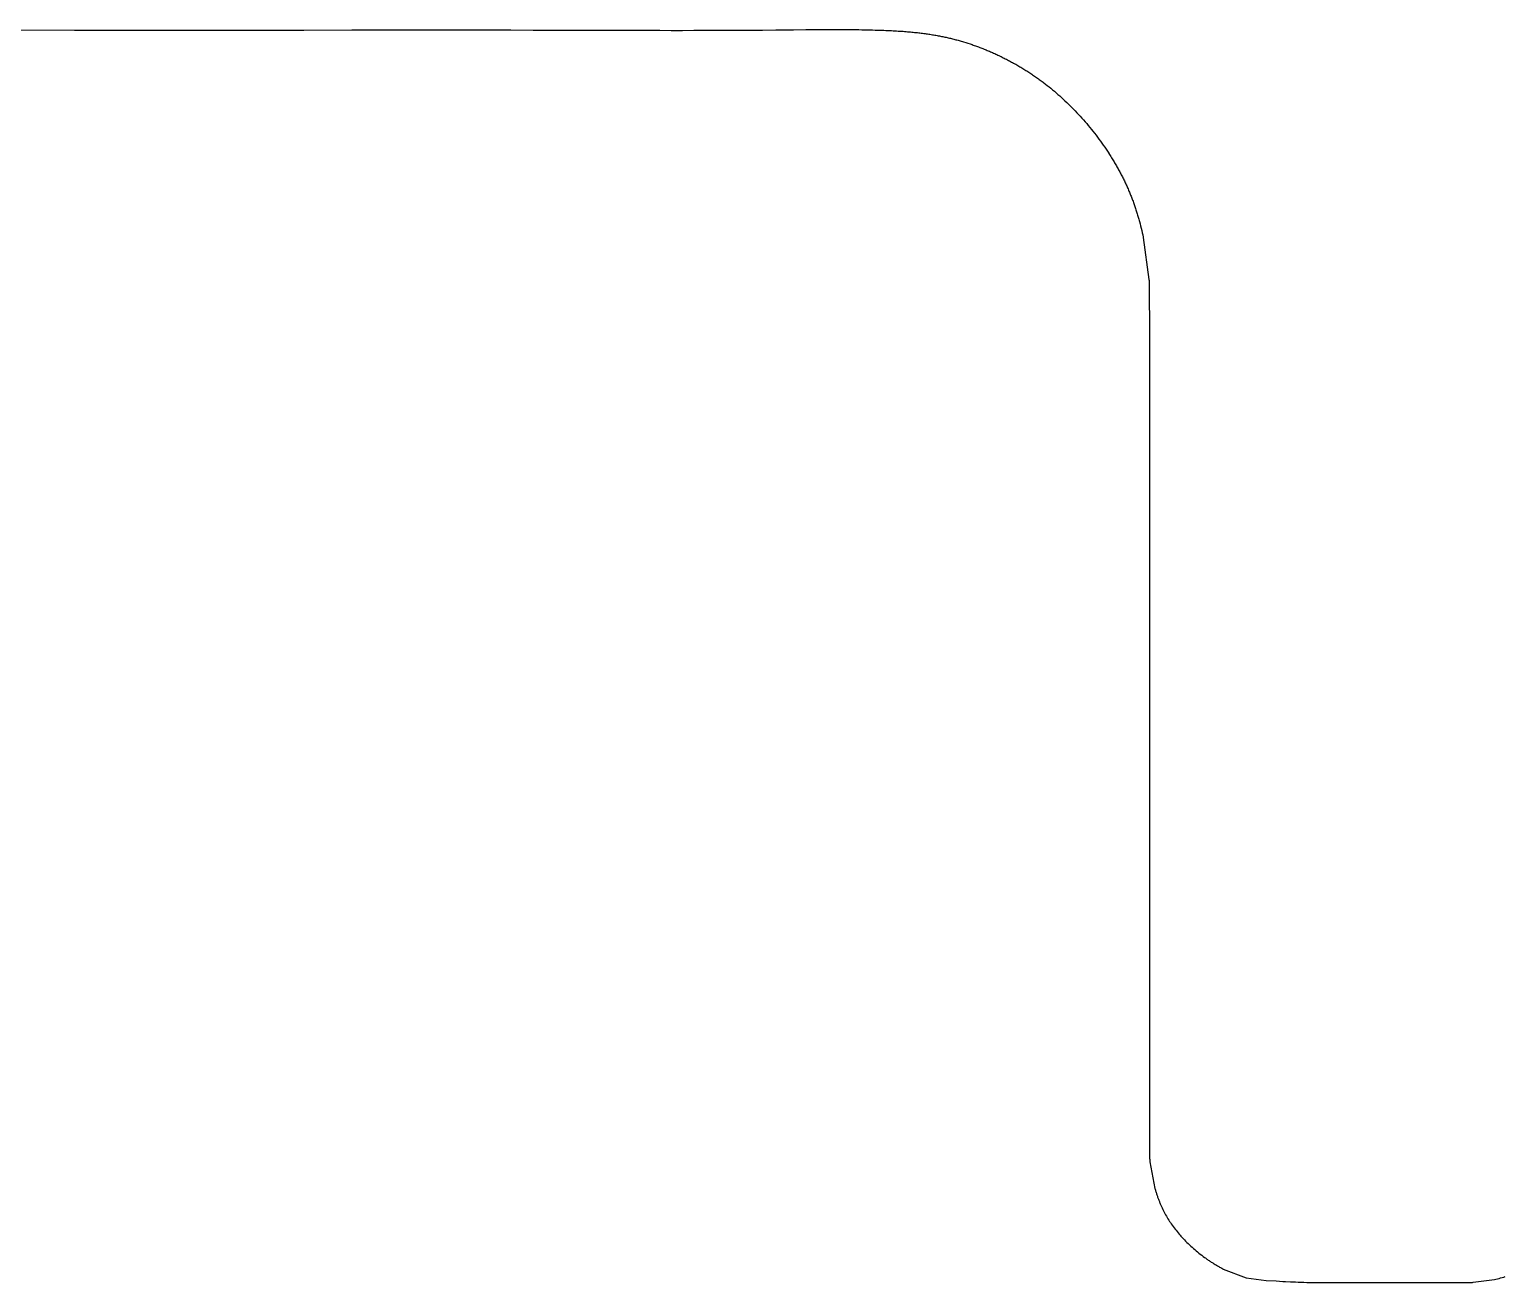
# Model space of a CAD drawing. Header units: millimetres. Extents: x -9 to 276, y -90 to 14.
# Drawn here: x 2.36 to 7.95, y -90.19 to -85.45 of the extents above; entities that cross this region are included whole.
import ezdxf

# ---------------------------------------------------------------- set-up
doc = ezdxf.new("R2010")
doc.units = ezdxf.units.MM
doc.layers.add('BLACK', color=7, linetype='CONTINUOUS')

msp = doc.modelspace()

# ---------------------------------------------------------------- linework, layer by layer
at = {"layer": 'BLACK', "linetype": 'Continuous'}
for p, q in [((2.188882, -85.449948), (2.530618, -85.45)), ((2.530618, -85.45), (2.66434, -85.450032)), ((2.66434, -85.450032), (2.847907, -85.450075)), ((2.847907, -85.450075), (3.031533, -85.450097)), ((3.031533, -85.450097), (3.215276, -85.450079)), ((3.215276, -85.450079), (3.399195, -85.45)), ((3.399195, -85.45), (3.580333, -85.449859)), ((3.580333, -85.449859), (3.752685, -85.449725)), ((3.752685, -85.449725), (3.838799, -85.449678)), ((3.838799, -85.449678), (3.924839, -85.449658)), ((3.924839, -85.449658), (4.010781, -85.449671)), ((4.010781, -85.449671), (4.0966, -85.449727)), ((4.0966, -85.449727), (4.182272, -85.449834)), ((4.182272, -85.449834), (4.267771, -85.45)), ((4.267771, -85.45), (4.360062, -85.450248)), ((4.360062, -85.450248), (4.449482, -85.450527)), ((4.449482, -85.450527), (4.534383, -85.450792)), ((4.534383, -85.450792), (4.619374, -85.451025)), ((4.619374, -85.451025), (4.661933, -85.451121)), ((4.661933, -85.451121), (4.704549, -85.451196)), ((4.704549, -85.451196), (4.747233, -85.451248)), ((4.747233, -85.451248), (4.789997, -85.451272)), ((4.789997, -85.451272), (4.832852, -85.451265)), ((4.832852, -85.451265), (4.875809, -85.451222)), ((4.875809, -85.451222), (4.918881, -85.45114)), ((4.918881, -85.45114), (4.962078, -85.451014)), ((4.962078, -85.451014), (5.005412, -85.450841)), ((5.005412, -85.450841), (5.048894, -85.450617)), ((5.048894, -85.450617), (5.092535, -85.450338)), ((5.092535, -85.450338), (5.136348, -85.45)), ((5.136348, -85.45), (5.186474, -85.449548)), ((5.186474, -85.449548), (5.206101, -85.449362)), ((5.206101, -85.449362), (5.253059, -85.448923)), ((5.253059, -85.448923), (5.299741, -85.448534)), ((5.299741, -85.448534), (5.322917, -85.448374)), ((5.322917, -85.448374), (5.345952, -85.448245)), ((5.345952, -85.448245), (5.36882, -85.448152)), ((5.36882, -85.448152), (5.391498, -85.448103)), ((5.391498, -85.448103), (5.41396, -85.448103)), ((5.41396, -85.448103), (5.436183, -85.448158)), ((5.436183, -85.448158), (5.458142, -85.448275)), ((5.458142, -85.448275), (5.479813, -85.44846)), ((5.479813, -85.44846), (5.490533, -85.44858)), ((5.490533, -85.44858), (5.501172, -85.448719)), ((5.501172, -85.448719), (5.511726, -85.448878)), ((5.511726, -85.448878), (5.522193, -85.449058)), ((5.522193, -85.449058), (5.532569, -85.449259)), ((5.532569, -85.449259), (5.542853, -85.449483)), ((5.542853, -85.449483), (5.55304, -85.449729)), ((5.55304, -85.449729), (5.563127, -85.45)), ((5.563127, -85.45), (5.571651, -85.45025)), ((5.571651, -85.45025), (5.580103, -85.45052)), ((5.580103, -85.45052), (5.588007, -85.450792)), ((5.588007, -85.450792), (5.59585, -85.451083)), ((5.59585, -85.451083), (5.603256, -85.451379)), ((5.603256, -85.451379), (5.610608, -85.451693)), ((5.610608, -85.451693), (5.617602, -85.452012)), ((5.617602, -85.452012), (5.62455, -85.45235)), ((5.62455, -85.45235), (5.631196, -85.452694)), ((5.631196, -85.452694), (5.637802, -85.453056)), ((5.637802, -85.453056), (5.64415, -85.453424)), ((5.64415, -85.453424), (5.650462, -85.453811)), ((5.650462, -85.453811), (5.656552, -85.454205)), ((5.656552, -85.454205), (5.662609, -85.454617)), ((5.662609, -85.454617), (5.668472, -85.455036)), ((5.668472, -85.455036), (5.674306, -85.455473)), ((5.674306, -85.455473), (5.679969, -85.455918)), ((5.679969, -85.455918), (5.685605, -85.456381)), ((5.685605, -85.456381), (5.691089, -85.456853)), ((5.691089, -85.456853), (5.696551, -85.457342)), ((5.696551, -85.457342), (5.701875, -85.45784)), ((5.701875, -85.45784), (5.707179, -85.458356)), ((5.707179, -85.458356), (5.712361, -85.45888)), ((5.712361, -85.45888), (5.717524, -85.459423)), ((5.717524, -85.459423), (5.722577, -85.459975)), ((5.722577, -85.459975), (5.727613, -85.460545)), ((5.727613, -85.460545), (5.732549, -85.461125)), ((5.732549, -85.461125), (5.73747, -85.461723)), ((5.73747, -85.461723), (5.742301, -85.46233)), ((5.742301, -85.46233), (5.747119, -85.462956)), ((5.747119, -85.462956), (5.751854, -85.463592)), ((5.751854, -85.463592), (5.756578, -85.464246)), ((5.756578, -85.464246), (5.761226, -85.46491)), ((5.761226, -85.46491), (5.765865, -85.465594)), ((5.765865, -85.465594), (5.770435, -85.466287)), ((5.770435, -85.466287), (5.774996, -85.467)), ((5.774996, -85.467), (5.779495, -85.467723)), ((5.779495, -85.467723), (5.783985, -85.468466)), ((5.783985, -85.468466), (5.78842, -85.46922)), ((5.78842, -85.46922), (5.792847, -85.469992)), ((5.792847, -85.469992), (5.797223, -85.470777)), ((5.797223, -85.470777), (5.801593, -85.47158)), ((5.801593, -85.47158), (5.805917, -85.472396)), ((5.805917, -85.472396), (5.810235, -85.473231)), ((5.810235, -85.473231), (5.814511, -85.474079)), ((5.814511, -85.474079), (5.818783, -85.474946)), ((5.818783, -85.474946), (5.823017, -85.475826)), ((5.823017, -85.475826), (5.827247, -85.476725)), ((5.827247, -85.476725), (5.831444, -85.477639)), ((5.831444, -85.477639), (5.835637, -85.478572)), ((5.835637, -85.478572), (5.839801, -85.479518)), ((5.839801, -85.479518), (5.843962, -85.480486)), ((5.843962, -85.480486), (5.848096, -85.481467)), ((5.848096, -85.481467), (5.852229, -85.482469)), ((5.852229, -85.482469), (5.856338, -85.483485)), ((5.856338, -85.483485), (5.860447, -85.484523)), ((5.860447, -85.484523), (5.864534, -85.485575)), ((5.864534, -85.485575), (5.868623, -85.486649)), ((5.868623, -85.486649), (5.872693, -85.487738)), ((5.872693, -85.487738), (5.876764, -85.488849)), ((5.876764, -85.488849), (5.88082, -85.489976)), ((5.88082, -85.489976), (5.884878, -85.491125)), ((5.884878, -85.491125), (5.888923, -85.492291)), ((5.888923, -85.492291), (5.892971, -85.493478)), ((5.892971, -85.493478), (5.897874, -85.494945)), ((5.897874, -85.494945), (5.905946, -85.497427)), ((5.905946, -85.497427), (5.914038, -85.499998)), ((5.914038, -85.499998), (5.922147, -85.502659)), ((5.922147, -85.502659), (5.930269, -85.505409)), ((5.930269, -85.505409), (5.934335, -85.506817)), ((5.934335, -85.506817), (5.938403, -85.508247)), ((5.938403, -85.508247), (5.942473, -85.509699)), ((5.942473, -85.509699), (5.946544, -85.511173)), ((5.946544, -85.511173), (5.950617, -85.512669)), ((5.950617, -85.512669), (5.95469, -85.514186)), ((5.95469, -85.514186), (5.958765, -85.515725)), ((5.958765, -85.515725), (5.962839, -85.517285)), ((5.962839, -85.517285), (5.966913, -85.518866)), ((5.966913, -85.518866), (5.970987, -85.520469)), ((5.970987, -85.520469), (5.975059, -85.522093)), ((5.975059, -85.522093), (5.979131, -85.523738)), ((5.979131, -85.523738), (5.9832, -85.525404)), ((5.9832, -85.525404), (5.987268, -85.527091)), ((5.987268, -85.527091), (5.991333, -85.528798)), ((5.991333, -85.528798), (5.995396, -85.530527)), ((5.995396, -85.530527), (5.999455, -85.532275)), ((5.999455, -85.532275), (6.003512, -85.534044)), ((6.003512, -85.534044), (6.007563, -85.535833)), ((6.007563, -85.535833), (6.011613, -85.537642)), ((6.011613, -85.537642), (6.015656, -85.539471)), ((6.015656, -85.539471), (6.019696, -85.54132)), ((6.019696, -85.54132), (6.023729, -85.543188)), ((6.023729, -85.543188), (6.027758, -85.545077)), ((6.027758, -85.545077), (6.03178, -85.546984)), ((6.03178, -85.546984), (6.035798, -85.548911)), ((6.035798, -85.548911), (6.039807, -85.550857)), ((6.039807, -85.550857), (6.043811, -85.552822)), ((6.043811, -85.552822), (6.047806, -85.554805)), ((6.047806, -85.554805), (6.051797, -85.556809)), ((6.051797, -85.556809), (6.055776, -85.558829)), ((6.055776, -85.558829), (6.059751, -85.560869)), ((6.059751, -85.560869), (6.063714, -85.562926)), ((6.063714, -85.562926), (6.067672, -85.565002)), ((6.067672, -85.565002), (6.071617, -85.567095)), ((6.071617, -85.567095), (6.075557, -85.569207)), ((6.075557, -85.569207), (6.079483, -85.571335)), ((6.079483, -85.571335), (6.083403, -85.573483)), ((6.083403, -85.573483), (6.08731, -85.575645)), ((6.08731, -85.575645), (6.091209, -85.577827)), ((6.091209, -85.577827), (6.095094, -85.580024)), ((6.095094, -85.580024), (6.098973, -85.58224)), ((6.098973, -85.58224), (6.102835, -85.58447)), ((6.102835, -85.58447), (6.106691, -85.586719)), ((6.106691, -85.586719), (6.11053, -85.588982)), ((6.11053, -85.588982), (6.114362, -85.591263)), ((6.114362, -85.591263), (6.118177, -85.593558)), ((6.118177, -85.593558), (6.121984, -85.595872)), ((6.121984, -85.595872), (6.125774, -85.598198)), ((6.125774, -85.598198), (6.129555, -85.600543)), ((6.129555, -85.600543), (6.133318, -85.6029)), ((6.133318, -85.6029), (6.137073, -85.605276)), ((6.137073, -85.605276), (6.140808, -85.607663)), ((6.140808, -85.607663), (6.144535, -85.610068)), ((6.144535, -85.610068), (6.148243, -85.612485)), ((6.148243, -85.612485), (6.151941, -85.61492)), ((6.151941, -85.61492), (6.155619, -85.617365)), ((6.155619, -85.617365), (6.159288, -85.619828)), ((6.159288, -85.619828), (6.162936, -85.622302)), ((6.162936, -85.622302), (6.166575, -85.624793)), ((6.166575, -85.624793), (6.170192, -85.627295)), ((6.170192, -85.627295), (6.1738, -85.629813)), ((6.1738, -85.629813), (6.177386, -85.632341)), ((6.177386, -85.632341), (6.180962, -85.634887)), ((6.180962, -85.634887), (6.184515, -85.637441)), ((6.184515, -85.637441), (6.188058, -85.640012)), ((6.188058, -85.640012), (6.191579, -85.642592)), ((6.191579, -85.642592), (6.195089, -85.645189)), ((6.195089, -85.645189), (6.198576, -85.647794)), ((6.198576, -85.647794), (6.202052, -85.650415)), ((6.202052, -85.650415), (6.20763, -85.654676)), ((6.20763, -85.654676), (6.214468, -85.659989)), ((6.214468, -85.659989), (6.221288, -85.66539)), ((6.221288, -85.66539), (6.22809, -85.670878)), ((6.22809, -85.670878), (6.234873, -85.676454)), ((6.234873, -85.676454), (6.241635, -85.682115)), ((6.241635, -85.682115), (6.248374, -85.687862)), ((6.248374, -85.687862), (6.25509, -85.693693)), ((6.25509, -85.693693), (6.26178, -85.699608)), ((6.26178, -85.699608), (6.268444, -85.705606)), ((6.268444, -85.705606), (6.275079, -85.711686)), ((6.275079, -85.711686), (6.281684, -85.717848)), ((6.281684, -85.717848), (6.288259, -85.724088)), ((6.288259, -85.724088), (6.2948, -85.730408)), ((6.2948, -85.730408), (6.301306, -85.736805)), ((6.301306, -85.736805), (6.307776, -85.743279)), ((6.307776, -85.743279), (6.314208, -85.749827)), ((6.314208, -85.749827), (6.3206, -85.756448)), ((6.3206, -85.756448), (6.32695, -85.763142)), ((6.32695, -85.763142), (6.333257, -85.769906)), ((6.333257, -85.769906), (6.339519, -85.776738)), ((6.339519, -85.776738), (6.345735, -85.783638)), ((6.345735, -85.783638), (6.351901, -85.790603)), ((6.351901, -85.790603), (6.358017, -85.797631)), ((6.358017, -85.797631), (6.36408, -85.80472)), ((6.36408, -85.80472), (6.370089, -85.811869)), ((6.370089, -85.811869), (6.376042, -85.819075)), ((6.376042, -85.819075), (6.381937, -85.826336)), ((6.381937, -85.826336), (6.387772, -85.83365)), ((6.387772, -85.83365), (6.393545, -85.841014)), ((6.393545, -85.841014), (6.399254, -85.848427)), ((6.399254, -85.848427), (6.404898, -85.855886)), ((6.404898, -85.855886), (6.410475, -85.863388)), ((6.410475, -85.863388), (6.415982, -85.87093)), ((6.415982, -85.87093), (6.421419, -85.878511)), ((6.421419, -85.878511), (6.426782, -85.886128)), ((6.426782, -85.886128), (6.432071, -85.893777)), ((6.432071, -85.893777), (6.437284, -85.901456)), ((6.437284, -85.901456), (6.439862, -85.905307)), ((6.439862, -85.905307), (6.442419, -85.909163)), ((6.442419, -85.909163), (6.444957, -85.913026)), ((6.444957, -85.913026), (6.447474, -85.916894)), ((6.447474, -85.916894), (6.448229, -85.918061)), ((6.448229, -85.918061), (6.45072, -85.921937)), ((6.45072, -85.921937), (6.453191, -85.925817)), ((6.453191, -85.925817), (6.455626, -85.929679)), ((6.455626, -85.929679), (6.45804, -85.933546)), ((6.45804, -85.933546), (6.46042, -85.937396)), ((6.46042, -85.937396), (6.462779, -85.941251)), ((6.462779, -85.941251), (6.465105, -85.94509)), ((6.465105, -85.94509), (6.467412, -85.948935)), ((6.467412, -85.948935), (6.469686, -85.952766)), ((6.469686, -85.952766), (6.47194, -85.956602)), ((6.47194, -85.956602), (6.474163, -85.960425)), ((6.474163, -85.960425), (6.476367, -85.964254)), ((6.476367, -85.964254), (6.478541, -85.968071)), ((6.478541, -85.968071), (6.480695, -85.971895)), ((6.480695, -85.971895), (6.48282, -85.975708)), ((6.48282, -85.975708), (6.484926, -85.979527)), ((6.484926, -85.979527), (6.487003, -85.983337)), ((6.487003, -85.983337), (6.489062, -85.987154)), ((6.489062, -85.987154), (6.491093, -85.990963)), ((6.491093, -85.990963), (6.493105, -85.994778)), ((6.493105, -85.994778), (6.495091, -85.998587)), ((6.495091, -85.998587), (6.497058, -86.002402)), ((6.497058, -86.002402), (6.499, -86.006212)), ((6.499, -86.006212), (6.500922, -86.010029)), ((6.500922, -86.010029), (6.50282, -86.013841)), ((6.50282, -86.013841), (6.504699, -86.017662)), ((6.504699, -86.017662), (6.506554, -86.021478)), ((6.506554, -86.021478), (6.508391, -86.025302)), ((6.508391, -86.025302), (6.510204, -86.029123)), ((6.510204, -86.029123), (6.511999, -86.032953)), ((6.511999, -86.032953), (6.513771, -86.03678)), ((6.513771, -86.03678), (6.515524, -86.040617)), ((6.515524, -86.040617), (6.517255, -86.044452)), ((6.517255, -86.044452), (6.518969, -86.048297)), ((6.518969, -86.048297), (6.52066, -86.052141)), ((6.52066, -86.052141), (6.522334, -86.055995)), ((6.522334, -86.055995), (6.523986, -86.05985)), ((6.523986, -86.05985), (6.52562, -86.063714)), ((6.52562, -86.063714), (6.527233, -86.06758)), ((6.527233, -86.06758), (6.528829, -86.071456)), ((6.528829, -86.071456), (6.530405, -86.075335)), ((6.530405, -86.075335), (6.531962, -86.079224)), ((6.531962, -86.079224), (6.5335, -86.083117)), ((6.5335, -86.083117), (6.535021, -86.08702)), ((6.535021, -86.08702), (6.536521, -86.090928)), ((6.536521, -86.090928), (6.538005, -86.094847)), ((6.538005, -86.094847), (6.539469, -86.098771)), ((6.539469, -86.098771), (6.540916, -86.102706)), ((6.540916, -86.102706), (6.542344, -86.106648)), ((6.542344, -86.106648), (6.543754, -86.110602)), ((6.543754, -86.110602), (6.545147, -86.114563)), ((6.545147, -86.114563), (6.546521, -86.118535)), ((6.546521, -86.118535), (6.547878, -86.122516)), ((6.547878, -86.122516), (6.549218, -86.126509)), ((6.549218, -86.126509), (6.55054, -86.130511)), ((6.55054, -86.130511), (6.551844, -86.134525)), ((6.551844, -86.134525), (6.553131, -86.13855)), ((6.553131, -86.13855), (6.554401, -86.142587)), ((6.554401, -86.142587), (6.555654, -86.146636)), ((6.555654, -86.146636), (6.556889, -86.150697)), ((6.556889, -86.150697), (6.558107, -86.154771)), ((6.558107, -86.154771), (6.559309, -86.158857)), ((6.559309, -86.158857), (6.560493, -86.162957)), ((6.560493, -86.162957), (6.56166, -86.167071)), ((6.56166, -86.167071), (6.562811, -86.171198)), ((6.562811, -86.171198), (6.563945, -86.175339)), ((6.563945, -86.175339), (6.566162, -86.183666)), ((6.566162, -86.183666), (6.568312, -86.192054)), ((6.568312, -86.192054), (6.570396, -86.200505)), ((6.570396, -86.200505), (6.572414, -86.209021)), ((6.572414, -86.209021), (6.574365, -86.217607)), ((6.574365, -86.217607), (6.576251, -86.226264)), ((6.576251, -86.226264), (6.57807, -86.234995)), ((6.57807, -86.234995), (6.578202, -86.235642)), ((6.578202, -86.235642), (6.599957, -86.39543)), ((6.599957, -86.39543), (6.600164, -86.39884)), ((6.600164, -86.39884), (6.600343, -86.402126)), ((6.600343, -86.402126), (6.600488, -86.405167)), ((6.600488, -86.405167), (6.600611, -86.408173)), ((6.600611, -86.408173), (6.600799, -86.414228)), ((6.600799, -86.414228), (6.600928, -86.420939)), ((6.600928, -86.420939), (6.601008, -86.429297)), ((6.601008, -86.429297), (6.601051, -86.441649)), ((6.601051, -86.441649), (6.601062, -86.449471)), ((6.601062, -86.449471), (6.601074, -86.4578)), ((6.601074, -86.4578), (6.601173, -86.497444)), ((6.601173, -86.497444), (6.601261, -86.526436)), ((6.601261, -86.526436), (6.601447, -86.59089)), ((6.601447, -86.59089), (6.601541, -86.64467)), ((6.601541, -86.64467), (6.601558, -86.695756)), ((6.601558, -86.695756), (6.601512, -86.751447)), ((6.601512, -86.751447), (6.601493, -86.766928)), ((6.601446, -86.808034), (6.601414, -86.88116)), ((6.601493, -86.766928), (6.601446, -86.808034)), ((6.601414, -86.88116), (6.601435, -86.989779)), ((6.601435, -86.989779), (6.601446, -87.025178)), ((6.601446, -87.025178), (6.601468, -87.216447)), ((6.601468, -87.216447), (6.601454, -87.385359)), ((6.601454, -87.385359), (6.601446, -87.459466)), ((6.601446, -87.459466), (6.601435, -87.873081)), ((6.601435, -87.873081), (6.601439, -88.03117)), ((6.601439, -88.03117), (6.601445, -88.328043)), ((6.601445, -88.328043), (6.601443, -88.472819)), ((6.601443, -88.472819), (6.601445, -88.762331)), ((6.601445, -88.762331), (6.601451, -88.861882)), ((6.601451, -88.861882), (6.60146, -89.029785)), ((6.60146, -89.029785), (6.601444, -89.196619)), ((6.601444, -89.196619), (6.601436, -89.231192)), ((6.601436, -89.231192), (6.601421, -89.321615)), ((6.601421, -89.321615), (6.601444, -89.413763)), ((6.601444, -89.413763), (6.601455, -89.430525)), ((6.601455, -89.430525), (6.601477, -89.477668)), ((6.601477, -89.477668), (6.601471, -89.500466)), ((6.601397, -89.542655), (6.601351, -89.562142)), ((6.601444, -89.522335), (6.601397, -89.542655)), ((6.601471, -89.500466), (6.601444, -89.522335)), ((6.601351, -89.562142), (6.601329, -89.582658)), ((6.601329, -89.582658), (6.601352, -89.605235)), ((6.601352, -89.605235), (6.601444, -89.630907)), ((6.601444, -89.630907), (6.601623, -89.661288)), ((6.601623, -89.661288), (6.601883, -89.697356)), ((6.601883, -89.697356), (6.601897, -89.699184)), ((6.601897, -89.699184), (6.601898, -89.699344)), ((6.601898, -89.699344), (6.602001, -89.71082)), ((6.602001, -89.71082), (6.602077, -89.715586)), ((6.602077, -89.715586), (6.602188, -89.719923)), ((6.602188, -89.719923), (6.602348, -89.723996)), ((6.602348, -89.723996), (6.60257, -89.727969)), ((6.60257, -89.727969), (6.602869, -89.732008)), ((6.602869, -89.732008), (6.603258, -89.736278)), ((6.603258, -89.736278), (6.622522, -89.837373)), ((6.622522, -89.837373), (6.62338, -89.840452)), ((6.62338, -89.840452), (6.624254, -89.843513)), ((6.624254, -89.843513), (6.625142, -89.84655)), ((6.625142, -89.84655), (6.626045, -89.849569)), ((6.626045, -89.849569), (6.626962, -89.852566)), ((6.626962, -89.852566), (6.627895, -89.855545)), ((6.627895, -89.855545), (6.628842, -89.858503)), ((6.628842, -89.858503), (6.629805, -89.861443)), ((6.629805, -89.861443), (6.630782, -89.864363)), ((6.630782, -89.864363), (6.631774, -89.867265)), ((6.631774, -89.867265), (6.632781, -89.87015)), ((6.632781, -89.87015), (6.633803, -89.873016)), ((6.633803, -89.873016), (6.63484, -89.875865)), ((6.63484, -89.875865), (6.635892, -89.878697)), ((6.635892, -89.878697), (6.636959, -89.881513)), ((6.636959, -89.881513), (6.638041, -89.884312)), ((6.638041, -89.884312), (6.639138, -89.887095)), ((6.639138, -89.887095), (6.640251, -89.889862)), ((6.640251, -89.889862), (6.641379, -89.892614)), ((6.641379, -89.892614), (6.642522, -89.895351)), ((6.642522, -89.895351), (6.643681, -89.898073)), ((6.643681, -89.898073), (6.644855, -89.90078)), ((6.644855, -89.90078), (6.646046, -89.903474)), ((6.646046, -89.903474), (6.647251, -89.906153)), ((6.647251, -89.906153), (6.64971, -89.911472)), ((6.64971, -89.911472), (6.652233, -89.91674)), ((6.652233, -89.91674), (6.65482, -89.921958)), ((6.65482, -89.921958), (6.657474, -89.92713)), ((6.657474, -89.92713), (6.660195, -89.932258)), ((6.660195, -89.932258), (6.662984, -89.937345)), ((6.662984, -89.937345), (6.665842, -89.942392)), ((6.665842, -89.942392), (6.668771, -89.947402)), ((6.668771, -89.947402), (6.671773, -89.952378)), ((6.671773, -89.952378), (6.674849, -89.957323)), ((6.674849, -89.957323), (6.678, -89.962238)), ((6.678, -89.962238), (6.681229, -89.967126)), ((6.681229, -89.967126), (6.684537, -89.971991)), ((6.684537, -89.971991), (6.687927, -89.976833)), ((6.687927, -89.976833), (6.691401, -89.981657)), ((6.691401, -89.981657), (6.694962, -89.986464)), ((6.694962, -89.986464), (6.698612, -89.991258)), ((6.698612, -89.991258), (6.702354, -89.996041)), ((6.702354, -89.996041), (6.706191, -90.000817)), ((6.706191, -90.000817), (6.710127, -90.005587)), ((6.710127, -90.005587), (6.714165, -90.010356)), ((6.714165, -90.010356), (6.718309, -90.015127)), ((6.718309, -90.015127), (6.720908, -90.01806)), ((6.720908, -90.01806), (6.725231, -90.02284)), ((6.725231, -90.02284), (6.729645, -90.027602)), ((6.729645, -90.027602), (6.734148, -90.032342)), ((6.734148, -90.032342), (6.738738, -90.037057)), ((6.738738, -90.037057), (6.743413, -90.041745)), ((6.743413, -90.041745), (6.74817, -90.046403)), ((6.74817, -90.046403), (6.753008, -90.051028)), ((6.753008, -90.051028), (6.757923, -90.055616)), ((6.757923, -90.055616), (6.762913, -90.060165)), ((6.762913, -90.060165), (6.767976, -90.064672)), ((6.767976, -90.064672), (6.773107, -90.069133)), ((6.773107, -90.069133), (6.778305, -90.073545)), ((6.778305, -90.073545), (6.783565, -90.077906)), ((6.783565, -90.077906), (6.788885, -90.082213)), ((6.788885, -90.082213), (6.794261, -90.086461)), ((6.794261, -90.086461), (6.799689, -90.09065)), ((6.799689, -90.09065), (6.805165, -90.094774)), ((6.805165, -90.094774), (6.810686, -90.098833)), ((6.810686, -90.098833), (6.813463, -90.100836)), ((6.813463, -90.100836), (6.816249, -90.102822)), ((6.816249, -90.102822), (6.819044, -90.10479)), ((6.819044, -90.10479), (6.821848, -90.10674)), ((6.821848, -90.10674), (6.82466, -90.108671)), ((6.82466, -90.108671), (6.827481, -90.110583)), ((6.827481, -90.110583), (6.830307, -90.112476)), ((6.830307, -90.112476), (6.833142, -90.114349)), ((6.833142, -90.114349), (6.835982, -90.116202)), ((6.835982, -90.116202), (6.838829, -90.118036)), ((6.838829, -90.118036), (6.841679, -90.119849)), ((6.841679, -90.119849), (6.844537, -90.121642)), ((6.844537, -90.121642), (6.847396, -90.123412)), ((6.847396, -90.123412), (6.850262, -90.125163)), ((6.850262, -90.125163), (6.853128, -90.126891)), ((6.853128, -90.126891), (6.855999, -90.128599)), ((6.855999, -90.128599), (6.85887, -90.130283)), ((6.85887, -90.130283), (6.861746, -90.131947)), ((6.861746, -90.131947), (6.86462, -90.133586)), ((6.86462, -90.133586), (6.867498, -90.135205)), ((6.867498, -90.135205), (6.870372, -90.136798)), ((6.870372, -90.136798), (6.873251, -90.138372)), ((6.873251, -90.138372), (6.876124, -90.139919)), ((6.876124, -90.139919), (6.879001, -90.141446)), ((6.879001, -90.141446), (6.881486, -90.142746)), ((6.881486, -90.142746), (6.967893, -90.176692)), ((6.967893, -90.176692), (7.043718, -90.18608)), ((7.043718, -90.18608), (7.081137, -90.188087)), ((7.081137, -90.188087), (7.106845, -90.189444)), ((7.106845, -90.189444), (7.116767, -90.189967)), ((7.116767, -90.189967), (7.117427, -90.190002)), ((7.117427, -90.190002), (7.135656, -90.190946)), ((7.135656, -90.190946), (7.145002, -90.1914)), ((7.145002, -90.1914), (7.154622, -90.191829)), ((7.154622, -90.191829), (7.164604, -90.192228)), ((7.164604, -90.192228), (7.175037, -90.192588)), ((7.175037, -90.192588), (7.18601, -90.192901)), ((7.18601, -90.192901), (7.197612, -90.193159)), ((7.197612, -90.193159), (7.210255, -90.193362)), ((7.210255, -90.193362), (7.224933, -90.193518)), ((7.224933, -90.193518), (7.242629, -90.193627)), ((7.242629, -90.193627), (7.265243, -90.19369)), ((7.265243, -90.19369), (7.297644, -90.193706)), ((7.297644, -90.193706), (7.314777, -90.193701)), ((7.314777, -90.193701), (7.327628, -90.193698)), ((7.327628, -90.193698), (7.448028, -90.193712)), ((7.448028, -90.193712), (7.513063, -90.193726)), ((7.513063, -90.193726), (7.56661, -90.19372)), ((7.56661, -90.19372), (7.621635, -90.193726)), ((7.621635, -90.193726), (7.640446, -90.193746)), ((7.640446, -90.193746), (7.680743, -90.193777)), ((7.680743, -90.193777), (7.704048, -90.193767)), ((7.704048, -90.193767), (7.730207, -90.193726)), ((7.730207, -90.193726), (7.765856, -90.19363)), ((7.765856, -90.19363), (7.796844, -90.193548)), ((7.796844, -90.193548), (7.800579, -90.193542)), ((7.800579, -90.193542), (7.809436, -90.193519)), ((7.809436, -90.193519), (7.813055, -90.193495)), ((7.813055, -90.193495), (7.816303, -90.193455)), ((7.816303, -90.193455), (7.819307, -90.193393)), ((7.819307, -90.193393), (7.822193, -90.193302)), ((7.822193, -90.193302), (7.825087, -90.193178)), ((7.825087, -90.193178), (7.828116, -90.193014)), ((7.828116, -90.193014), (7.907984, -90.182243)), ((7.907984, -90.182243), (7.913928, -90.180962)), ((7.913928, -90.180962), (7.919865, -90.179602)), ((7.919865, -90.179602), (7.925794, -90.178161)), ((7.925794, -90.178161), (7.931714, -90.176641)), ((7.931714, -90.176641), (7.937624, -90.175041)), ((7.937624, -90.175041), (7.943523, -90.173361)), ((7.943523, -90.173361), (7.949411, -90.171601))]:
    msp.add_line(p, q, dxfattribs=at)

doc.saveas('drawing.dxf')
